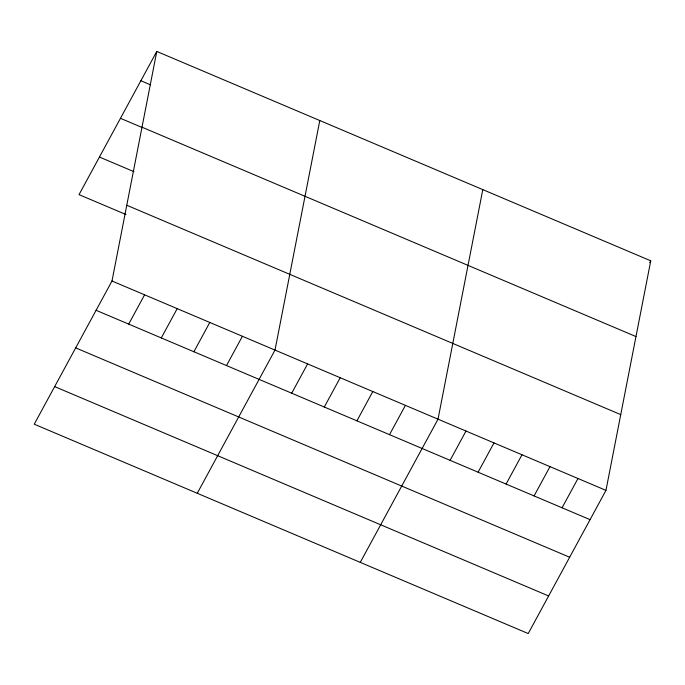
<?xml version="1.0" encoding="UTF-8"?>
<svg xmlns="http://www.w3.org/2000/svg" width="685" height="685" viewBox="0 0 685 685"><rect width="100%" height="100%" fill="white"/><g stroke="black" fill="none" stroke-linecap="round" stroke-linejoin="round"><path stroke-width="1.03" d="M111.998 281.004L156.779 51.443L650.75 260.805L605.968 490.366L528.221 633.556L34.25 424.195L111.998 281.004L605.968 490.366M319.792 120.534L275.002 350.095L197.263 493.277M482.797 189.625L438.015 419.186L360.276 562.368M156.779 51.443L79.032 194.634L126.023 214.551M128.694 324.108L144.595 294.824M161.292 337.928L177.201 308.644M193.898 351.748L209.798 322.455M226.504 365.567L242.404 336.275M291.707 393.199L307.608 363.915M324.305 407.018L340.205 377.726M356.911 420.838L372.811 391.546M389.508 434.658L405.417 405.366M450.105 460.337L466.005 431.045M478.096 472.205L493.996 442.912M506.087 484.064L521.987 454.772M649.757 262.638L650.75 260.805M534.077 495.931L549.986 466.639M562.068 507.79L577.977 478.507M140.879 80.736L150.46 84.803M142 127.196L635.971 336.566M120.466 118.325L142.523 127.667M99.445 157.045L133.96 171.678M126.776 205.252L620.747 414.613M96.088 310.296L590.068 519.658M75.684 347.877L569.655 557.239M54.654 386.605L548.634 595.967"/></g></svg>
